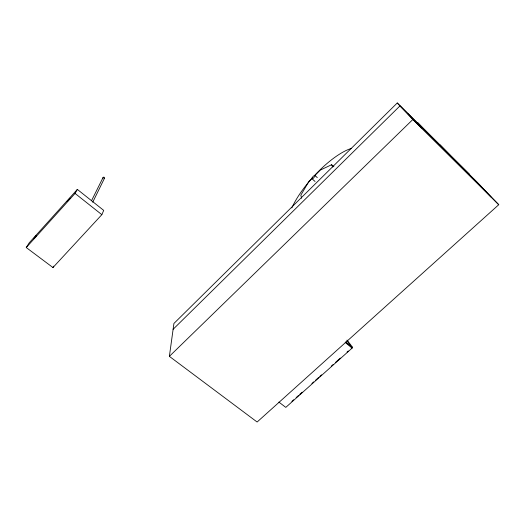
<?xml version="1.0" encoding="UTF-8"?>
<svg xmlns="http://www.w3.org/2000/svg" width="525" height="525" viewBox="0 0 525 525"><rect width="100%" height="100%" fill="white"/><g stroke="black" fill="none" stroke-linecap="round" stroke-linejoin="round"><path stroke-width="0.79" d="M169.378 356.357L173.919 323.466L397.254 102.979L476.949 182.037L498.75 204.717L257.125 422.021L169.378 356.357L412.821 119.529L498.75 204.717M101.843 214.673L103.714 210.394L77.352 189.413L29.197 242.845L26.25 247.544L52.959 267.553L101.843 214.673L75.055 193.43L77.352 189.413M92.722 202.237L104.488 178.238M91.494 200.78L103.051 177.555M52.959 267.553L53.681 266.149M26.25 247.544L75.055 193.43M312.382 177.949L308.976 181.322L300.825 195.175L301.639 198.266M314.652 175.698L320.322 170.067L331.629 164.719L333.874 166.786M173.119 329.287L399.984 105.886L480.788 186.027M291.887 401.389L293.705 399.768M296.126 397.602L298.554 395.43M299.762 394.347L302.19 392.182M311.883 383.512L313.701 381.885M315.518 380.264L318.544 377.554M319.758 376.471L321.576 374.843M331.268 366.174L333.086 364.547M335.508 362.381L340.358 358.05M347.018 352.085L348.233 351.002M351.264 348.292L352.472 347.209L347.071 340.102M346.913 340.705L352.098 348.121L285.797 407.393L278.873 402.071M352.472 347.209L351.829 347.176L345.575 341.985M345.207 342.398L352.098 348.121M312.027 178.743L315.059 181.486M314.875 175.429L317.297 177.627M424.456 129.787L469.75 174.72L417.782 122.765L427.37 132.851M473.438 178.743L490.96 196.993M440.048 144.854L450.621 155.918M407.997 113.827L421.365 128.002M397.254 102.979L412.821 119.529M331.629 164.719L332.588 166.97M103.136 178.29A0.794 0.728 22.2 0 1 103.307 177.273A0.794 0.728 22.2 0 1 104.403 177.502A0.794 0.728 22.2 0 1 104.232 178.52M291.841 207.913A52.881 17.187 -47.6 0 1 312.296 177.942M314.482 175.547A52.881 17.187 -47.6 0 1 351.389 148.417M69.989 198.24L67.213 201.521L69.989 198.24M36.402 235.495L33.653 238.744L36.402 235.495M312.893 178.461A2.192 0.663 -47.7 0 0 314.987 175.56A2.192 0.663 -47.7 0 0 312.473 177.233A2.192 0.663 -47.7 0 0 312.893 178.461"/></g></svg>
